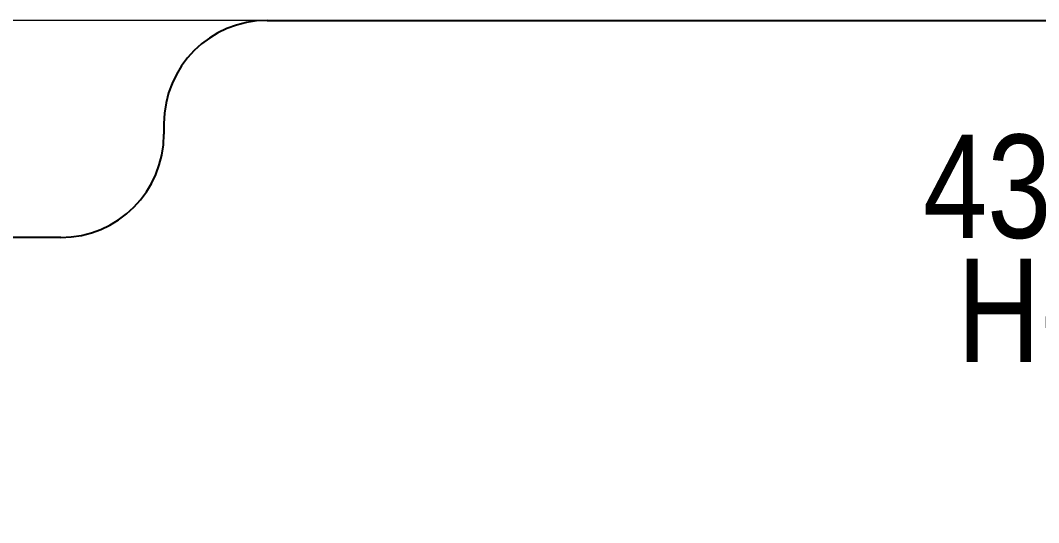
# Model space of a CAD drawing. Header units: millimetres. Extents: x -6077 to 4764, y -4093 to 4128.
# Drawn here: x -3117 to -156, y 2669 to 4128 of the extents above; entities that cross this region are included whole.
import ezdxf

# ---------------------------------------------------------------- set-up
doc = ezdxf.new("R2010")
doc.units = ezdxf.units.MM
for name, color, linetype in [('DIKOM_ЗОНА', 80, 'Continuous'), ('DIKOM_РАЗМЕР_ЗОНА', 7, 'Continuous'), ('DIKOM_РАЗМЕР_ОБЪЕКТА', 7, 'Continuous')]:
    doc.layers.add(name, color=color, linetype=linetype)
doc.styles.add('style1', font='arial.ttf', dxfattribs={"width": 0.8})
doc.dimstyles.new('1-50', dxfattribs={"dimtxt": 300, "dimasz": 200, "dimexe": 100, "dimexo": 0, "dimgap": 100, "dimtad": 1, "dimdec": 0, "dimtxsty": 'style1', "dimcen": 0, "dimclrd": 7, "dimclre": 7, "dimadec": 1, "dimazin": 2, "dimtfac": 1, "dimtdec": 0, "dimtmove": 0, "dimatfit": 3, "dimfxl": 0, "dimlwd": 25, "dimlwe": 18, "dimarcsym": 0})

# ---------------------------------------------------------------- blocks, each defined once
blk = doc.blocks.new('*D13')
at = {"layer": 'Defpoints', "color": 0, "transparency": 16777216}
for p in [(-5627.3, 4128.1), (-1100, 4128.1), (3764.1, -2890.5)]:
    blk.add_point(p, dxfattribs=at)
at = {"layer": 'DIKOM_РАЗМЕР_ЗОНА', "color": 7, "lineweight": 18, "transparency": 16777216}
for p, q in [((-1100, 4128.1), (-5727.3, 4128.1)), ((3764.1, -2890.5), (-5727.3, -2890.5))]:
    blk.add_line(p, q, dxfattribs=at)
at = {"layer": 'DIKOM_РАЗМЕР_ЗОНА', "color": 7, "lineweight": 25, "transparency": 16777216}
blk.add_line((-5627.3, -2690.5), (-5627.3, 3928.1), dxfattribs=at)
at = {"layer": 'DIKOM_РАЗМЕР_ЗОНА', "color": 7, "transparency": 16777216}
for points in [[(-5660.7, 3928.1), (-5594, 3928.1), (-5627.3, 4128.1)], [(-5660.7, -2690.5), (-5594, -2690.5), (-5627.3, -2890.5)]]:
    blk.add_solid(points, dxfattribs=at)
at = {"layer": 'DIKOM_РАЗМЕР_ЗОНА', "color": 0, "transparency": 16777216, "insert": (-5880.5, 618.8), "char_height": 300, "attachment_point": 5, "rotation": 90, "style": 'style1'}
blk.add_mtext('7000', dxfattribs=at)

msp = doc.modelspace()

# ---------------------------------------------------------------- linework, layer by layer
at = {"layer": 'DIKOM_ЗОНА', "color": 3}
for p, q in [((-2399.4, 4128.1), (700, 4128.1)), ((-2699.4, 3828.1), (-2699.4, 3797.5)), ((-2999.4, 3497.5), (-3578.3, 3497.5))]:
    msp.add_line(p, q, dxfattribs=at)
for centre, start, end in [((-2399.4, 3828.1), 90, 180), ((-2999.4, 3797.5), 270, 0)]:
    msp.add_arc(centre, 300, start, end, dxfattribs=at)

# ---------------------------------------------------------------- texts
at = {"layer": 'DIKOM_РАЗМЕР_ОБЪЕКТА', "char_height": 300, "width": 5885.531, "attachment_point": 1, "style": 'style1'}
for s, insert in [('43,3m²', (-492.3, 3796.2)), ('H-2400', (-392.9, 3435.6))]:
    msp.add_mtext(s, dxfattribs=dict(at, insert=insert))

# ---------------------------------------------------------------- dimensions: what is measured, and where the dimension line sits
at = {"layer": 'DIKOM_РАЗМЕР_ЗОНА'}
dim = msp.add_linear_dim(base=(-5627.3, 4128.1), p1=(3764.1, -2890.5), p2=(-1100, 4128.1), angle=270, text='7000', dimstyle='1-50', dxfattribs=at)
dim.commit()
dim.dimension.update_dxf_attribs({"geometry": '*D13', "text_midpoint": (-5627.3, 618.8), "dimtype": 160})

doc.saveas('drawing.dxf')
